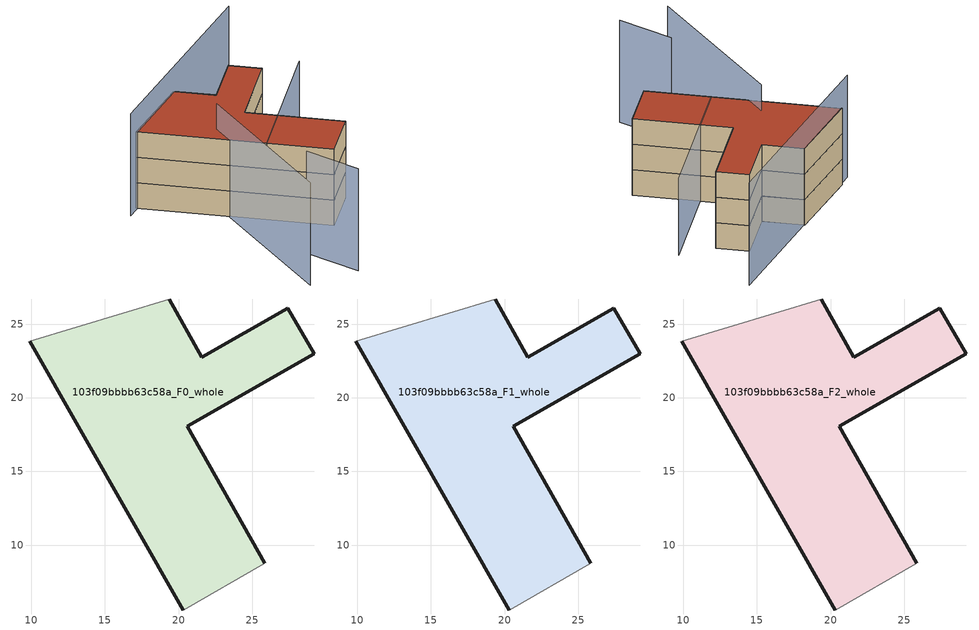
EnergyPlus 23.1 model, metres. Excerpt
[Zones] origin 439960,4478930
103f09bbbb63c58a_F0_whole
 floor ground (EU_floor_Construction): 25.86,8.76 20.57,18.05 29.2,22.98 27.41,26.09 21.57,22.76 19.35,26.71 9.91,23.83 20.33,5.59 z0
 wall outside (EU_wall_Construction): 20.33,5.59 9.91,23.83 / 19.35,26.71 21.57,22.76 27.41,26.09 29.2,22.98 20.57,18.05 25.86,8.76 z0:3
 wall adiabatic (EU_wall_Construction): 9.91,23.83 19.35,26.71 / 25.86,8.76 20.33,5.59 z0:3
103f09bbbb63c58a_F1_whole
 floor to 103f09bbbb63c58a_F0_whole (EU_floor_Construction): 25.86,8.76 20.57,18.05 29.19,22.98 27.41,26.09 21.57,22.76 19.35,26.71 9.9,23.83 20.33,5.59 z3
 wall outside (EU_wall_Construction): 20.33,5.59 9.91,23.83 / 19.35,26.71 21.57,22.76 27.41,26.09 29.2,22.98 20.57,18.05 25.86,8.76 z3:6
 wall adiabatic (EU_wall_Construction): 9.91,23.83 19.35,26.71 / 25.86,8.76 20.33,5.59 z3:6
103f09bbbb63c58a_F2_whole
 floor to 103f09bbbb63c58a_F1_whole (EU_floor_Construction): 25.86,8.76 20.57,18.05 29.19,22.98 27.41,26.09 21.57,22.76 19.35,26.71 9.9,23.83 20.33,5.59 z6
 wall outside (EU_wall_Construction): 20.33,5.59 9.91,23.83 / 19.35,26.71 21.57,22.76 27.41,26.09 29.2,22.98 20.57,18.05 25.86,8.76 z6:9
 wall adiabatic (EU_wall_Construction): 9.91,23.83 19.35,26.71 / 25.86,8.76 20.33,5.59 z6:9
 roof outside (EU_roof_Construction): 27.41,26.09 29.2,22.98 20.57,18.05 25.86,8.76 20.33,5.59 9.91,23.83 19.35,26.71 21.57,22.76 z9
shading: 13.78,3.83 14.33,-2.74 / 15.79,17.75 8.68,-0.98 / 33.16,30.89 8.35,23.18 z0:12; 16.75,11.81 32.82,21.03 z0:9
[Building]
EU S2 Campaign: North Axis=0; Terrain=City; Solar Distribution=FullExterior
[Site:Location]
Madrid: Latitude=40.5; Longitude=-3.5; Time Zone=1; Elevation=609
[SizingPeriod:WeatherFileDays]
AnnualSizingPeriod: Begin Month=1; Begin Day of Month=1; End Month=12; End Day of Month=31; Day of Week for Start Day=Monday; Use Weather File Daylight Saving Period=No; Use Weather File Rain and Snow Indicators=No
[MATERIAL]
EU_InternalMass_Material: Roughness=MediumRough; Thickness=0.1; Conductivity=1; Density=1800; Specific Heat=900; Thermal Absorptance=0.9; Solar Absorptance=0.7; Visible Absorptance=0.7
[MATERIAL:NOMASS] Roughness=MediumRough; Thermal Absorptance=0.9; Solar Absorptance=0.7; Visible Absorptance=0.7
Name | Thermal Resistance
EU_wall_NoMass | 0.609216
EU_roof_NoMass | 0.513268
EU_floor_NoMass | 0.568163
[CONSTRUCTION]
EU_wall_Construction: EU_wall_NoMass
EU_roof_Construction: EU_roof_NoMass
EU_floor_Construction: EU_floor_NoMass
EU_InternalMass_Construction: EU_InternalMass_Material
[ZONE] Type=1; Multiplier=1; Ceiling Height=autocalculate; Volume=542.934; Floor Area=autocalculate; Part of Total Floor Area=Yes
103f09bbbb63c58a_F0_whole; 103f09bbbb63c58a_F1_whole; 103f09bbbb63c58a_F2_whole
[INTERNALMASS] Construction=EU_InternalMass_Construction; Surface Area=180.978
Name | Zone or ZoneList
103f09bbbb63c58a_F0_whole_EU_InternalMass | 103f09bbbb63c58a_F0_whole
103f09bbbb63c58a_F1_whole_EU_InternalMass | 103f09bbbb63c58a_F1_whole
103f09bbbb63c58a_F2_whole_EU_InternalMass | 103f09bbbb63c58a_F2_whole
[OTHEREQUIPMENT] Fuel Type=Electricity; Design Level Calculation Method=Watts/Area; Power per Zone Floor Area=1; Fraction Latent=0; Fraction Radiant=0; Fraction Lost=0; Carbon Dioxide Generation Rate=0; EndUse Subcategory=EU_Step8_InternalGains
Name | Zone or ZoneList or Space or SpaceList | Schedule
EU_Step8_InternalGain_103f09bbbb63c58a_F0_whole_f000 | 103f09bbbb63c58a_F0_whole | EU_Step8_GainSchedule_103f09bbbb63c58a_F0_whole_f000
EU_Step8_InternalGain_103f09bbbb63c58a_F1_whole_f000 | 103f09bbbb63c58a_F1_whole | EU_Step8_GainSchedule_103f09bbbb63c58a_F1_whole_f000
EU_Step8_InternalGain_103f09bbbb63c58a_F2_whole_f000 | 103f09bbbb63c58a_F2_whole | EU_Step8_GainSchedule_103f09bbbb63c58a_F2_whole_f000
[ZONEVENTILATION:DESIGNFLOWRATE] Schedule=EU_AlwaysOn; Design Flow Rate Calculation Method=AirChanges/Hour; Air Changes per Hour=0.752966; Ventilation Type=Natural; Fan Pressure Rise=0; Fan Total Efficiency=1; Constant Term Coefficient=1; Temperature Term Coefficient=0; Velocity Term Coefficient=0; Velocity Squared Term Coefficient=0; Minimum Indoor Temperature=-100; Maximum Indoor Temperature=100; Delta Temperature=-100; Minimum Outdoor Temperature=-100; Maximum Outdoor Temperature=100; Maximum Wind Speed=40
Name | Zone or ZoneList or Space or SpaceList
EU_ConstantAir_103f09bbbb63c58a_F0_whole | 103f09bbbb63c58a_F0_whole
EU_ConstantAir_103f09bbbb63c58a_F1_whole | 103f09bbbb63c58a_F1_whole
EU_ConstantAir_103f09bbbb63c58a_F2_whole | 103f09bbbb63c58a_F2_whole
[HVACTEMPLATE:THERMOSTAT] Constant Heating Setpoint=20; Constant Cooling Setpoint=50
EU_HeatOnly_103f09bbbb63c58a_F0_whole; EU_HeatOnly_103f09bbbb63c58a_F1_whole; EU_HeatOnly_103f09bbbb63c58a_F2_whole
[HVACTEMPLATE:ZONE:IDEALLOADSAIRSYSTEM] System Availability Schedule=EU_AlwaysOn; Maximum Heating Supply Air Temperature=50; Minimum Cooling Supply Air Temperature=13; Maximum Heating Supply Air Humidity Ratio=0.0156; Minimum Cooling Supply Air Humidity Ratio=0.0077; Heating Limit=NoLimit; Cooling Limit=NoLimit; Heating Availability Schedule=EU_AlwaysOn; Cooling Availability Schedule=EU_CoolingOff; Dehumidification Control Type=ConstantSensibleHeatRatio; Cooling Sensible Heat Ratio=0.7; Dehumidification Setpoint=60; Humidification Control Type=None; Humidification Setpoint=30; Outdoor Air Method=None; Outdoor Air Flow Rate per Person=0.00944; Outdoor Air Flow Rate per Zone Floor Area=0; Outdoor Air Flow Rate per Zone=0; Demand Controlled Ventilation Type=None; Outdoor Air Economizer Type=NoEconomizer; Heat Recovery Type=None; Sensible Heat Recovery Effectiveness=0.7; Latent Heat Recovery Effectiveness=0.65
Name | Template Thermostat
103f09bbbb63c58a_F0_whole | EU_HeatOnly_103f09bbbb63c58a_F0_whole
103f09bbbb63c58a_F1_whole | EU_HeatOnly_103f09bbbb63c58a_F1_whole
103f09bbbb63c58a_F2_whole | EU_HeatOnly_103f09bbbb63c58a_F2_whole
[SIZING:ZONE] Zone Cooling Design Supply Air Temperature Input Method=SupplyAirTemperature; Zone Cooling Design Supply Air Temperature=13; Zone Heating Design Supply Air Temperature Input Method=SupplyAirTemperature; Zone Heating Design Supply Air Temperature=50; Zone Cooling Design Supply Air Humidity Ratio=0.008; Zone Heating Design Supply Air Humidity Ratio=0.008; Cooling Design Air Flow Method=DesignDay; Cooling Design Air Flow Rate=0; Cooling Minimum Air Flow per Zone Floor Area=0.000762; Cooling Minimum Air Flow=0; Cooling Minimum Air Flow Fraction=0.2; Heating Design Air Flow Method=DesignDay; Heating Design Air Flow Rate=0; Heating Maximum Air Flow per Zone Floor Area=0.002032; Heating Maximum Air Flow=0.141576; Heating Maximum Air Flow Fraction=0.3; Account for Dedicated Outdoor Air System=No; Dedicated Outdoor Air System Control Strategy=NeutralSupplyAir; Dedicated Outdoor Air Low Setpoint Temperature for Design=autosize; Dedicated Outdoor Air High Setpoint Temperature for Design=autosize; Zone Load Sizing Method=Sensible Load Only No Latent Load; Zone Latent Cooling Design Supply Air Humidity Ratio Input Method=HumidityRatioDifference; Zone Cooling Design Supply Air Humidity Ratio Difference=0.005; Zone Latent Heating Design Supply Air Humidity Ratio Input Method=HumidityRatioDifference; Zone Humidification Design Supply Air Humidity Ratio Difference=0.005
103f09bbbb63c58a_F0_whole; 103f09bbbb63c58a_F1_whole; 103f09bbbb63c58a_F2_whole
[SCHEDULE:CONSTANT]
Name | Hourly Value
EU_AlwaysOn | 1
EU_CoolingOff | 0
[SCHEDULE:FILE] Column Number=1; Rows to Skip at Top=0; Number of Hours of Data=8760; Column Separator=Comma; Interpolate to Timestep=No; Minutes per Item=60; Adjust Schedule for Daylight Savings=Yes
Name | File
EU_Step8_GainSchedule_103f09bbbb63c58a_F0_whole_f000 | ../../schedules/103f09bbbb63c58a/103f09bbbb63c58a_F0_whole_f000_gain.csv
EU_Step8_GainSchedule_103f09bbbb63c58a_F1_whole_f000 | ../../schedules/103f09bbbb63c58a/103f09bbbb63c58a_F1_whole_f000_gain.csv
EU_Step8_GainSchedule_103f09bbbb63c58a_F2_whole_f000 | ../../schedules/103f09bbbb63c58a/103f09bbbb63c58a_F2_whole_f000_gain.csv
